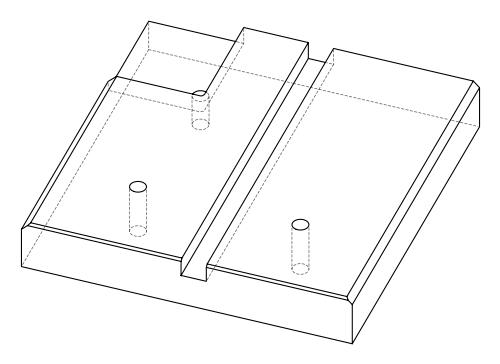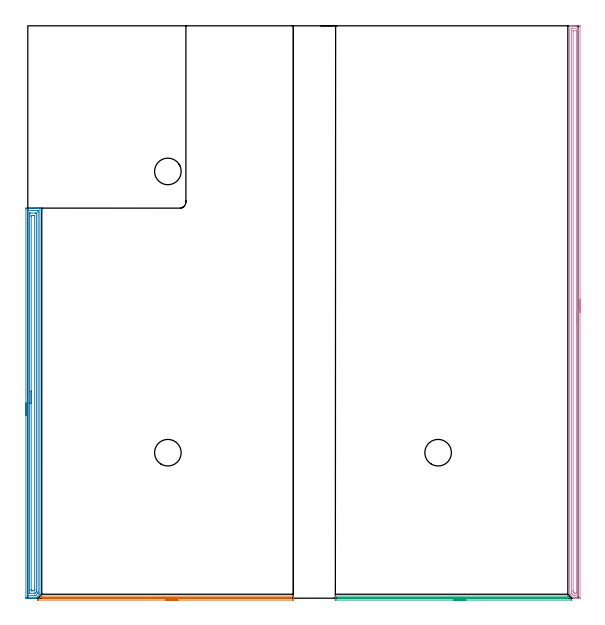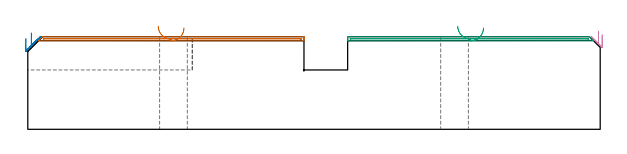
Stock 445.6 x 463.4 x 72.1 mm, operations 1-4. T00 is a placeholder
(PLAN: 13 operations, 8 tool changes, 135.3 min)
(1 AREA_MILL | FG_CHAMFER_SURFACE | UGT0205_001 | 3.43 min | 1085 mm3)
(2 AREA_MILL_1 | FG_CHAMFER_SURFACE_1 | UGT0205_001 | 10.36 min | 20540 mm3)
(3 AREA_MILL_2 | FG_CHAMFER_SURFACE_2 | UGT0205_001 | 3.18 min | 1006 mm3)
(4 AREA_MILL_3 | FG_CHAMFER_SURFACE_3 | UGT0205_001 | 11.34 min | 16325 mm3)
(5 MILL_CORNER_NOTCH_RECTANGULAR | CORNER_NOTCH_RECTANGULAR | NXT0201_009 | Follow Part, ap 2, ae 75% | 96.88 min | 488822 mm3)
(6 MILL_RECTANGULAR_SLOT | SLOT_RECTANGULAR | UGT0201_004 | Follow Part, ap 8, ae 75% | 8.56 min | 408059 mm3)
(7 SPOT_DRILL | STEP1HOLE | NXT0321_9005460120000 | 0.05 min | 158 mm3)
(8 SPOT_DRILL_1 | STEP1HOLE_1 | NXT0321_9005460120000 | 0.05 min | 208 mm3)
(9 DRILL_THROUGH_HOLE_INTO_CENTER | STEP1HOLE | NXT0301_065 | 0.31 min | 4852 mm3)
(10 DRILL_TO_ENLARGE_THROUGH_HOLE | STEP1HOLE | UGT0301_052 | 0.33 min | 21090 mm3)
(11 DRILL_THROUGH_HOLE_INTO_CENTER_1 | STEP1HOLE_1 | NXT0301_065 | 0.31 min | 4835 mm3)
(12 DRILL_TO_ENLARGE_THROUGH_HOLE_1 | STEP1HOLE_1 | UGT0301_052 | 0.33 min | 21136 mm3)
(13 INDEXABLE_INSERT_DRILL_THROUGH_HOLE_FROM_SOLID | STEP1HOLE_2 | NXT0302_014 | 0.21 min | 16734 mm3)
(TOOL UGT0205_001 | Chamfer Mill 20 x 3 x 45 deg. | D20 FL50 Z2)
(TOOL NXT0201_009 | ENDMILL 8mm [2P460-0800-NA 1630] | D8 FL26 Z6)
(TOOL UGT0201_004 | End Mill 32 mm | D32 FL53 Z6)
(TOOL NXT0321_9005460120000 | NC Spot Drill, 142deg, 12mm, Carbide, Uncoated | D12 PA142 FL30 Z2)
(TOOL NXT0301_065 | Carbide Drill 9.4mm [860.1-0940-075A1-MM 2214] | D9.4 PA140 FL98 Z2)
(TOOL UGT0301_052 | Twist Drill 21.5 mm | D21.5 PA118 FL150 Z2)
(TOOL NXT0302_014 | Index. Insert Drill 21.5mm [880-D2150L25-03] | D21.5 PA176 FL65 Z2)
(OP 1 AREA_MILL)
G17 G21 G94 G90
T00 M6
G54
G17 G0 G90 X121.55 Y-1.5 S1061 M3
G43 Z82.1 H0
Z78.9
G94 G1 X121.512 Z78.028 F250.
X121.398 Z77.164
X121.209 Z76.312
X120.947 Z75.48
X120.613 Z74.674
X120.21 Z73.9
X119.742 Z73.164
X119.21 Z72.472
X118.621 Z71.829
X117.978 Z71.24
X117.286 Z70.708
X116.55 Z70.24
X115.776 Z69.837
X114.97 Z69.503
X114.138 Z69.241
X113.286 Z69.052
X112.422 Z68.938
X111.55 Z68.9
X8.2 Y-1.499 Z68.899
X8.133 Y-1.495 Z68.903
X8.118 Y-1.493 Z68.904
X8.163 Y-1.436 Z68.962
X11.085 Y1.485 Z71.885
X11.258 Y1.656 Z72.052
X11.305 Y1.696 Z72.089
X11.411 Y1.7 Z72.1
X214.819
X214.99 Y1.697 Z72.089
X214.996 Y1.583 Z71.975
X215. Y1.461 Z71.86
Y1.242 Z71.641
Y0.535 Z70.93
Y-0.688 Z69.708
X214.994 Y-1.205 Z69.189
X214.99 Y-1.493 Z68.902
X214.671 Y-1.497 Z68.901
X214.371 Y-1.5 Z68.9
X111.55
Y-0.086 Z70.314
X12.668 Y-0.085 Z70.315
X12.305 Y-0.084 Z70.316
X12.044 Y-0.081 Z70.319
X11.994 Y-0.079 Z70.321
X12.012 Y-0.05 Z70.35
X12.07 Y0.011 Z70.411
X12.305 Y0.249 Z70.649
X12.341 Y0.279 Z70.679
X12.368 Y0.281 Z70.681
X12.431 Y0.284 Z70.684
X12.562 Y0.285 Z70.685
X212.583
X212.841 Y0.284 Z70.684
X212.945 Y0.281 Z70.681
X212.99 Y0.279 Z70.679
X212.992 Y0.254 Z70.654
X212.998 Y0.131 Z70.531
X212.996 Y-0.014 Z70.386
X212.993 Y-0.062 Z70.338
X212.991 Y-0.077 Z70.323
X212.964 Y-0.079 Z70.321
X212.583 Y-0.084 Z70.316
X212.327 Y-0.085 Z70.315
X212.071 Y-0.086 Z70.314
X111.55
X110.678 Z70.352
X109.814 Z70.466
X108.962 Z70.655
X108.13 Z70.917
X107.324 Z71.251
X106.55 Z71.654
X105.814 Z72.123
X105.122 Z72.654
X104.479 Z73.243
X103.89 Z73.886
X103.358 Z74.578
X102.89 Z75.314
X102.487 Z76.088
X102.153 Z76.894
X101.891 Z77.726
X101.702 Z78.578
X101.588 Z79.443
X101.55 Z80.314
G0 Z82.1
M5
M2
(OP 2 AREA_MILL_1)
G17 G21 G94 G90
T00 M6
G54
G17 G0 G90 X-1.5 Y147.9 S1061 M3
G43 Z82.1 H0
Z70.8
G94 G1 Y147.938 Z69.928 F250.
Y148.052 Z69.064
Y148.241 Z68.212
Y148.503 Z67.38
Y148.837 Z66.574
Y149.24 Z65.8
Y149.708 Z65.064
Y150.24 Z64.372
Y150.829 Z63.729
Y151.472 Z63.14
Y152.164 Z62.608
Y152.9 Z62.14
Y153.674 Z61.737
Y154.48 Z61.403
Y155.312 Z61.141
Y156.163 Z60.952
Y157.028 Z60.838
Y157.9 Z60.8
Y315.178
X-1.495 Y315.681 Z60.803
X-1.492 Y315.79 Z60.806
X-1.378 Y315.8 Z60.919
X6.781 Z69.075
X7.314 Z69.611
X7.658 Z69.954
X8.191 Z70.487
X8.535 Z70.83
X9.222 Z71.522
X9.496 Z71.795
X9.65 Y315.797 Z71.943
X9.798 Y315.79 Z72.089
X9.8 Y315.625 Z72.1
Y3.3
X9.803 Y3.213 Z72.096
X9.733 Y3.132 Z72.03
X6.769 Y0.169 Z69.069
X6.601 Y0.01 Z68.894
X6.437 Y0. Z68.737
X5.714 Z68.014
X5.027 Z67.322
X3.806 Z66.103
X2.396 Z64.692
X-1.112 Z61.186
X-1.381 Y0.003 Z60.916
X-1.492 Y0.01 Z60.805
X-1.499 Y0.123 Z60.799
X-1.5 Y0.622 Z60.8
Y157.9
X-0.086 Z62.214
Y313.239
X-0.085 Y313.391 Z62.215
X-0.08 Y313.761 Z62.22
X-0.079 Y313.779 Z62.221
X-0.069 Y313.79 Z62.231
X0. Y313.794 Z62.3
X0.107 Y313.798 Z62.407
X0.241 Y313.8 Z62.541
X0.642 Z62.942
X8.134 Z70.434
X8.317 Y313.797 Z70.617
X8.35 Y313.794 Z70.65
X8.379 Y313.789 Z70.679
X8.38 Y313.747 Z70.68
X8.384 Y313.544 Z70.684
X8.385 Y313.391 Z70.685
X8.386 Y312.649 Z70.686
Y5.09
X8.383 Y4.351 Z70.683
X8.381 Y4.273 Z70.681
X8.378 Y4.24 Z70.678
X8.341 Y4.196 Z70.641
X7.998 Y3.849 Z70.298
X7.658 Y3.507 Z69.958
X7.114 Y2.963 Z69.414
X6.56 Y2.409 Z68.86
X6.227 Y2.08 Z68.527
X6.18 Y2.037 Z68.48
X6.151 Y2.013 Z68.451
X6.104 Y2.01 Z68.404
X5.904 Y2.005 Z68.204
X5.428 Y2. Z67.728
X0.166 Z62.466
X-0.017 Y2.003 Z62.283
X-0.05 Y2.006 Z62.25
X-0.079 Y2.011 Z62.221
X-0.08 Y2.053 Z62.22
X-0.084 Y2.256 Z62.216
X-0.085 Y2.409 Z62.215
X-0.086 Y3.151 Z62.214
Y157.9
X1.328 Z63.628
X1.329 Y310.904 Z63.629
X1.333 Y311.604 Z63.633
X1.335 Y311.791 Z63.635
X1.519 Y311.794 Z63.819
X2.204 Y311.8 Z64.504
X2.396 Z64.696
X5.904 Z68.204
X6.589 Y311.799 Z68.889
X6.781 Y311.795 Z69.081
X6.964 Y311.788 Z69.264
X6.969 Y311.604 Z69.269
X6.971 Y311.41 Z69.271
Y5.79
X6.965 Y5.44 Z69.265
X6.96 Y5.271 Z69.26
X6.791 Y5.09 Z69.091
X6.786 Y5.085 Z69.086
X5.897 Y4.196 Z68.197
X5.718 Y4.03 Z68.018
X5.412 Y4.01 Z67.712
X5.219 Y4.001 Z67.519
X1.711 Z64.011
X1.519 Y4.005 Z63.819
X1.335 Y4.012 Z63.635
X1.331 Y4.196 Z63.631
X1.329 Y4.39 Z63.629
X1.328 Y157.9 Z63.628
X2.743 Z65.043
Y308.923
X2.744 Y309.462 Z65.044
X2.747 Y309.643 Z65.047
X2.749 Y309.778 Z65.049
X2.843 Y309.79 Z65.143
X3.273 Y309.8 Z65.573
X3.289 Z65.589
X4.15 Z66.45
X5.043 Z67.343
X5.455 Y309.791 Z67.755
X5.551 Y309.789 Z67.851
X5.554 Y309.724 Z67.854
X5.555 Y309.657 Z67.855
X5.557 Y309.276 Z67.857
Y308.923
Y7.231
X5.556 Y6.877 Z67.856
X5.551 Y6.344 Z67.851
X5.548 Y6.309 Z67.848
X5.533 Y6.29 Z67.833
X5.492 Y6.246 Z67.792
X5.386 Y6.145 Z67.686
X5.24 Y6.01 Z67.54
X5.027 Y6.001 Z67.327
X5.011 Y6. Z67.311
X4.15 Z66.45
X3.257 Z65.557
X2.844 Y6.009 Z65.144
X2.749 Y6.011 Z65.049
X2.746 Y6.076 Z65.046
X2.745 Y6.144 Z65.045
X2.743 Y6.524 Z65.043
Y6.877
Y157.9
Y158.772 Z65.081
Y159.636 Z65.195
Y160.488 Z65.383
Y161.32 Z65.646
Y162.126 Z65.98
Y162.9 Z66.382
Y163.636 Z66.851
Y164.328 Z67.382
Y164.971 Z67.972
Y165.56 Z68.615
Y166.092 Z69.307
Y166.56 Z70.043
Y166.963 Z70.816
Y167.297 Z71.622
Y167.559 Z72.454
Y167.748 Z73.306
Y167.862 Z74.171
Y167.9 Z75.043
G0 Z82.1
M5
M2
(OP 3 AREA_MILL_2)
G17 G21 G94 G90
T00 M6
G54
G17 G0 G90 X354.7 Y-1.5 S1061 M3
G43 Z82.1 H0
Z78.9
G94 G1 X354.662 Z78.028 F250.
X354.548 Z77.164
X354.359 Z76.312
X354.097 Z75.48
X353.763 Z74.674
X353.36 Z73.9
X352.891 Z73.164
X352.36 Z72.472
X351.771 Z71.829
X351.128 Z71.24
X350.436 Z70.708
X349.7 Z70.24
X348.926 Z69.837
X348.12 Z69.503
X347.288 Z69.241
X346.436 Z69.052
X345.572 Z68.938
X344.7 Z68.9
X249.611
X249.315 Y-1.498 Z68.902
X249.017 Y-1.493 Z68.905
X249.004 Y-1.492 Z68.906
X249. Y-1.205 Z69.191
Y0.535 Z70.93
Y1.483 Z71.882
X249.004 Y1.594 Z71.986
X249.01 Y1.698 Z72.088
X249.165 Y1.7 Z72.1
X437.11
X437.195 Y1.696 Z72.09
X437.232 Y1.665 Z72.061
X437.375 Y1.525 Z71.924
X440.372 Y-1.471 Z68.926
X440.385 Y-1.496 Z68.902
X440.386 Y-1.499 Z68.899
X440.314 Y-1.5 Z68.9
X440.235
X344.7
Y-0.086 Z70.314
X251.397 Y-0.085 Z70.315
X251.138 Y-0.083 Z70.317
X251.046 Y-0.079 Z70.321
X251.01 Y-0.076 Z70.324
X251.008 Y-0.056 Z70.344
X251.004 Y0.047 Z70.447
X251.014 Y0.279 Z70.679
X251.25 Y0.283 Z70.683
X251.397 Y0.284 Z70.684
X251.653 Y0.285 Z70.685
X252.034 Y0.286 Z70.686
X435.581 Y0.285 Z70.685
X435.961 Y0.283 Z70.683
X436.093 Y0.281 Z70.681
X436.151 Y0.279 Z70.679
X436.217 Y0.222 Z70.622
X436.502 Y-0.064 Z70.336
X436.509 Y-0.08 Z70.32
X436.478 Y-0.081 Z70.319
X436.391 Y-0.084 Z70.316
X436.217 Y-0.085 Z70.315
X435.962 Y-0.086 Z70.314
X344.7
X343.828 Z70.352
X342.963 Z70.466
X342.112 Z70.655
X341.28 Z70.917
X340.474 Z71.251
X339.7 Z71.654
X338.964 Z72.123
X338.272 Z72.654
X337.629 Z73.243
X337.04 Z73.886
X336.508 Z74.578
X336.04 Z75.314
X335.637 Z76.088
X335.303 Z76.894
X335.041 Z77.726
X334.852 Z78.578
X334.738 Z79.443
X334.7 Z80.314
G0 Z82.1
M5
M2
(OP 4 AREA_MILL_3)
G17 G21 G94 G90
T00 M6
G54
G17 G0 G90 X447.1 Y241.7 S1061 M3
G43 Z82.1 H0
Z73.7
G94 G1 Y241.662 Z72.828 F250.
Y241.548 Z71.963
Y241.359 Z71.112
Y241.097 Z70.28
Y240.763 Z69.474
Y240.36 Z68.7
Y239.892 Z67.964
Y239.36 Z67.272
Y238.771 Z66.629
Y238.128 Z66.04
Y237.436 Z65.508
Y236.7 Z65.04
Y235.926 Z64.637
Y235.12 Z64.303
Y234.288 Z64.041
Y233.436 Z63.852
Y232.572 Z63.738
Y231.7 Z63.7
Y0.626
X447.096 Y0.005
X447.095 Y0.003 Z63.701
X446.475 Y0. Z64.321
X446.207 Z64.589
X444.688 Z66.106
X444.151 Z66.645
X443.794 Z67.002
X443.258 Z67.538
X442.9 Z67.894
X442.006 Y0.001 Z68.792
X441.908 Y0.003 Z68.889
X441.874 Y0.03 Z68.925
X441.521 Y0.379 Z69.279
X441.112 Y0.786 Z69.684
X439.485 Y2.414 Z71.312
X439.325 Y2.573 Z71.47
X439.004 Y2.896 Z71.795
X438.994 Y2.906 Z71.805
X438.753 Y3.15 Z72.044
X438.704 Y3.206 Z72.09
X438.7 Y3.308 Z72.1
Y463.221
X438.703 Y463.39 Z72.088
X438.73 Y463.394 Z72.061
X438.77 Y463.397 Z72.022
X439.2 Y463.4 Z71.6
X439.503 Z71.296
X440.219 Z70.577
X441.47 Z69.327
X442.9 Z67.896
X446.475 Y463.399 Z64.322
X447.097 Y463.398 Z63.701
Y463.396 Z63.7
X447.1 Y462.774
Y231.7
X445.686 Z65.114
X445.685 Y2.31 Z65.115
X445.683 Y2.205 Z65.117
X445.678 Y2.01 Z65.122
X445.581 Y2.008 Z65.219
X445.1 Y2.001 Z65.7
X442.9 Z67.9
X442.415 Y2.004 Z68.385
X442.37 Y2.01 Z68.43
X442.221 Y2.141 Z68.579
X442.078 Y2.276 Z68.722
X442.006 Y2.344 Z68.794
X441.042 Y3.308 Z69.758
X440.219 Y4.136 Z70.581
X440.158 Y4.201 Z70.642
X440.121 Y4.258 Z70.679
X440.119 Y4.301 Z70.681
X440.115 Y5.095 Z70.685
X440.114 Y5.2 Z70.686
X440.115 Y461.09 Z70.685
X440.117 Y461.195 Z70.683
X440.122 Y461.39 Z70.678
X440.219 Y461.392 Z70.581
X440.7 Y461.399 Z70.1
X445.168 Y461.4 Z65.632
X445.581 Y461.396 Z65.219
X445.64 Y461.394 Z65.16
X445.671 Y461.391 Z65.129
X445.679 Y461.299 Z65.121
X445.684 Y461.091 Z65.116
X445.685 Y460.986 Z65.115
X445.686 Y231.7 Z65.114
X444.272 Z66.528
X444.271 Y4.201 Z66.529
X444.27 Y4.082 Z66.53
X444.267 Y4.024 Z66.533
X444.266 Y4.015 Z66.534
X444.253 Y4.01 Z66.547
X444.196 Y4.006 Z66.604
X443.995 Y4.001 Z66.805
X443.794 Y4. Z67.006
X443.1 Y4.001 Z67.7
X442.9 Y4.006 Z67.9
X442.834 Y4.01 Z67.966
X442.789 Y4.022 Z68.011
X442.752 Y4.056 Z68.048
X442.6 Y4.201 Z68.2
X442.006 Y4.794 Z68.794
X441.706 Y5.095 Z69.094
X441.606 Y5.202 Z69.194
X441.535 Y5.28 Z69.265
X441.534 Y5.335 Z69.266
X441.53 Y5.571 Z69.27
X441.529 Y5.989 Z69.271
X441.528 Y6.467 Z69.272
X441.529 Y459.199 Z69.271
X441.53 Y459.318 Z69.27
X441.533 Y459.376 Z69.267
X441.534 Y459.385 Z69.266
X441.547 Y459.39 Z69.253
X441.604 Y459.394 Z69.196
X441.805 Y459.399 Z68.995
X443.995 Z66.805
X444.129 Y459.398 Z66.671
X444.237 Y459.393 Z66.563
X444.266 Y459.39 Z66.534
X444.267 Y459.383 Z66.533
X444.269 Y459.358 Z66.531
X444.271 Y459.199 Z66.529
X444.272 Y231.7 Z66.528
Y230.828 Z66.567
Y229.964 Z66.68
Y229.112 Z66.869
Y228.28 Z67.132
Y227.474 Z67.465
Y226.7 Z67.868
Y225.964 Z68.337
Y225.272 Z68.868
Y224.629 Z69.457
Y224.04 Z70.101
Y223.508 Z70.793
Y223.04 Z71.528
Y222.637 Z72.302
Y222.303 Z73.108
Y222.041 Z73.94
Y221.852 Z74.792
Y221.738 Z75.657
Y221.7 Z76.528
G0 Z82.1
M5
M2
